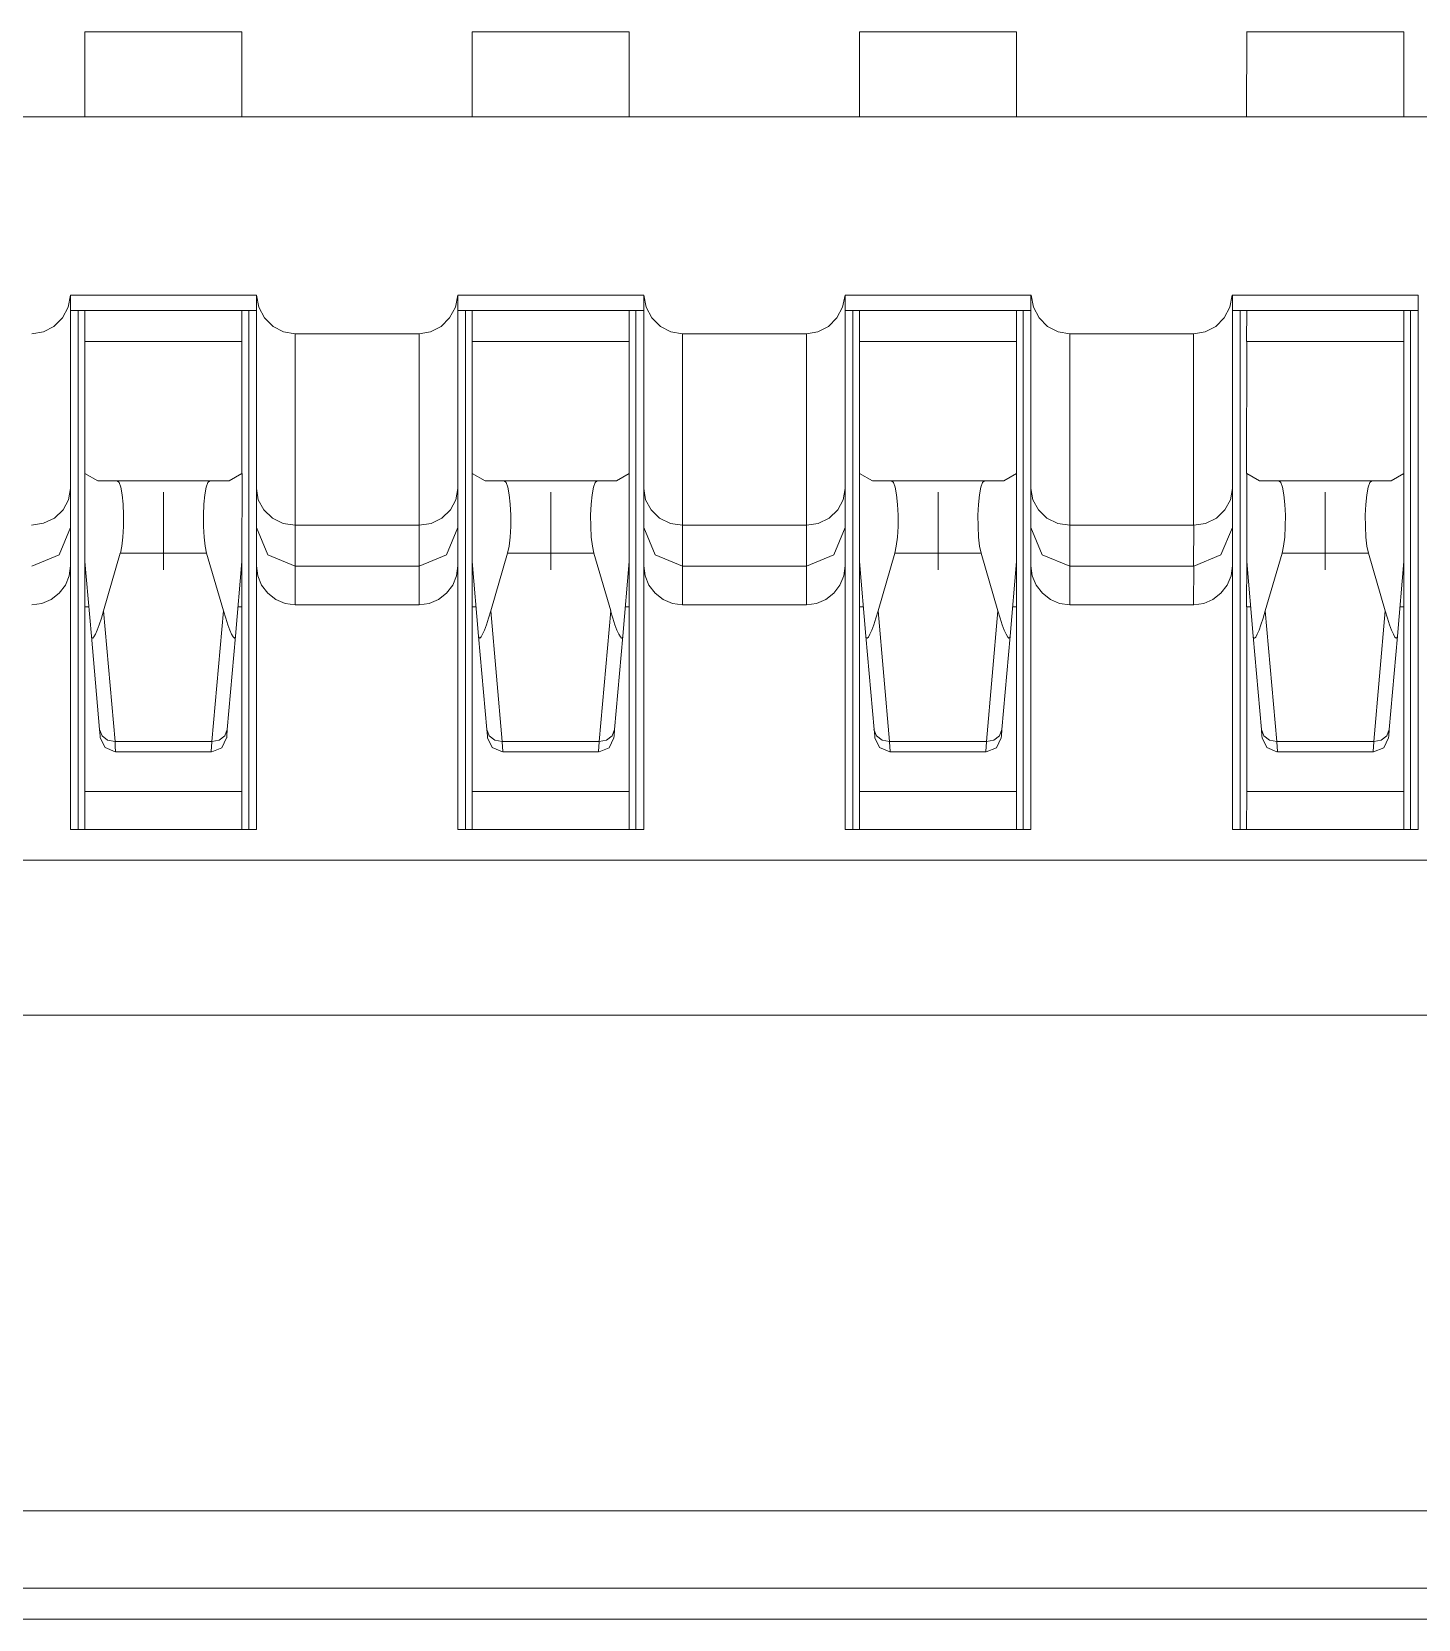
# Model space of a CAD drawing. Extents: x 88 to 882, y -532 to 166.
# Drawn here: x 326.93 to 356.77, y -143.27 to -109.1 of the extents above; entities that cross this region are included whole.
import ezdxf

# ---------------------------------------------------------------- set-up
doc = ezdxf.new("R2010")
doc.units = 0
doc.layers.add('Layer 1', color=7, linetype='BYLAYER', lineweight=5)

msp = doc.modelspace()

# ---------------------------------------------------------------- linework, layer by layer
at = {"layer": 'Layer 1'}
for p, q in [((328.07698, -109.1041), (331.458, -109.104)), ((328.07698, -110.93844), (328.077, -109.104)), ((331.45802, -110.93844), (331.458, -109.104)), ((336.40816, -110.93844), (336.409, -109.104)), ((336.409, -109.104), (339.792, -109.104)), ((339.79284, -110.93844), (339.792, -109.104)), ((344.74216, -109.1041), (348.126, -109.104)), ((344.74216, -110.93844), (344.743, -109.104)), ((348.12684, -110.93844), (348.126, -109.104)), ((353.07616, -109.10396), (356.46, -109.104)), ((353.07616, -110.93844), (353.077, -109.104)), ((356.46084, -110.93844), (356.46, -109.104)), ((383.52, -110.93887), (134.352, -110.938)), ((327.767229, -114.770783), (327.716429, -115.030427)), ((331.76846, -114.771445), (327.767, -114.771)), ((327.77, -118.934), (327.77, -114.771)), ((331.7689, -114.771), (331.769, -118.934)), ((331.822762, -115.030427), (331.76914, -114.770783)), ((336.10125, -114.770783), (336.05045, -115.030427)), ((336.1009, -118.934), (336.101, -114.771)), ((340.10246, -114.771445), (336.101, -114.771)), ((340.103, -114.771), (340.103, -118.934)), ((340.15396, -115.030427), (340.10316, -114.770783)), ((344.43527, -114.770783), (344.381648, -115.030427)), ((348.43646, -114.771445), (344.435, -114.771)), ((344.4353, -118.934), (344.435, -114.771)), ((348.4336, -114.771), (348.434, -118.934)), ((348.487981, -115.030427), (348.437181, -114.770783)), ((352.766471, -114.770783), (352.715671, -115.030427)), ((356.76764, -114.771445), (352.766, -114.771)), ((352.769, -118.93377), (352.769, -114.771)), ((356.7679, -114.771), (356.768, -118.934)), ((327.716429, -115.030427), (327.595074, -115.264671)), ((331.7689, -115.104), (327.77, -115.104)), ((327.9362, -115.1045), (327.936, -126.272)), ((328.07698, -115.77008), (328.077, -115.104)), ((331.45802, -115.770044), (331.458, -115.104)), ((331.6028, -115.1045), (331.602, -126.272)), ((331.944117, -115.264671), (331.822762, -115.030427)), ((336.05045, -115.030427), (335.926272, -115.264671)), ((340.1031, -115.104), (336.101, -115.104)), ((336.267, -115.1045), (336.268, -126.272)), ((336.409, -115.77), (336.409, -115.104)), ((339.79284, -115.770044), (339.792, -115.104)), ((339.9361, -115.1045), (339.936, -126.272)), ((340.278138, -115.264671), (340.15396, -115.030427)), ((344.381648, -115.030427), (344.260293, -115.264671)), ((348.4343, -115.104), (344.435, -115.104)), ((344.6014, -115.1045), (344.602, -126.272)), ((344.74216, -115.77008), (344.743, -115.104)), ((348.12684, -115.770044), (348.126, -115.104)), ((348.2672, -115.1045), (348.268, -126.272)), ((348.609336, -115.264671), (348.487981, -115.030427)), ((352.715671, -115.030427), (352.594316, -115.264671)), ((356.7679, -115.104), (352.769, -115.104)), ((352.9356, -115.1045), (352.936, -126.272)), ((353.07616, -115.77014), (353.077, -115.104)), ((356.46084, -115.770044), (356.46, -115.104)), ((356.6017, -115.1045), (356.602, -126.272)), ((327.41163, -115.448115), (327.185852, -115.563826)), ((327.595074, -115.264671), (327.41163, -115.448115)), ((332.127561, -115.448115), (331.944117, -115.264671)), ((332.353339, -115.563826), (332.127561, -115.448115)), ((335.742828, -115.448115), (335.51705, -115.563826)), ((335.926272, -115.264671), (335.742828, -115.448115)), ((340.461582, -115.448115), (340.278138, -115.264671)), ((340.68736, -115.563826), (340.461582, -115.448115)), ((344.076849, -115.448115), (343.851071, -115.563826)), ((344.260293, -115.264671), (344.076849, -115.448115)), ((348.79278, -115.448115), (348.609336, -115.264671)), ((349.018558, -115.563826), (348.79278, -115.448115)), ((352.410872, -115.448115), (352.185094, -115.563826)), ((352.594316, -115.264671), (352.410872, -115.448115)), ((327.185852, -115.563826), (326.934674, -115.603337)), ((328.07698, -118.61198), (328.077, -115.77)), ((328.077248, -115.76998), (331.458, -115.77)), ((331.45802, -118.61198), (331.458, -115.77)), ((332.601694, -115.603337), (332.353339, -115.563826)), ((332.601, -119.721), (332.601, -115.604)), ((332.60146, -115.603555), (335.268, -115.604)), ((335.2688, -115.604), (335.268, -119.721)), ((335.51705, -115.563826), (335.268695, -115.603337)), ((336.40843, -115.76998), (339.792, -115.77)), ((336.409, -118.612), (336.409, -115.77)), ((339.79284, -118.61198), (339.792, -115.77)), ((340.935715, -115.603337), (340.68736, -115.563826)), ((340.936, -119.721), (340.935, -115.604)), ((340.93546, -115.603555), (343.602, -115.604)), ((343.6022, -115.604), (343.602, -119.721)), ((343.851071, -115.563826), (343.602716, -115.603337)), ((344.74216, -118.61198), (344.743, -115.77)), ((344.742422, -115.76997), (348.126, -115.77)), ((348.12684, -118.61198), (348.126, -115.77)), ((349.269736, -115.603337), (349.018558, -115.563826)), ((349.2694, -119.721), (349.269, -115.604)), ((349.26946, -115.603555), (351.936, -115.604)), ((351.936, -115.60338), (351.936, -119.721)), ((352.185094, -115.563826), (351.936739, -115.603337)), ((353.07616, -118.61198), (353.077, -115.77)), ((353.076424, -115.76998), (356.46, -115.77)), ((356.46084, -118.61198), (356.46, -115.77)), ((328.077422, -118.611956), (328.077, -120.509)), ((328.354, -118.77), (328.077422, -118.611956)), ((328.771517, -118.76999), (328.354, -118.77)), ((328.771266, -118.77052), (330.764, -118.77)), ((328.812749, -118.806553), (328.773238, -118.769864)), ((328.849438, -118.908153), (328.812749, -118.806553)), ((328.880482, -119.06902), (328.849438, -118.908153)), ((330.689528, -118.908153), (330.661306, -119.06902)), ((330.726217, -118.806553), (330.689528, -118.908153)), ((330.765728, -118.769864), (330.726217, -118.806553)), ((331.181422, -118.770514), (330.764, -118.77)), ((331.458, -118.61247), (331.181422, -118.770514)), ((331.459, -118.61202), (331.458, -120.509)), ((336.688, -118.77), (336.4086, -118.611956)), ((336.4086, -118.611956), (336.409, -120.509)), ((337.102687, -118.76999), (336.688, -118.77)), ((337.144685, -118.806556), (337.102351, -118.769867)), ((337.103267, -118.77052), (339.098, -118.77)), ((337.181374, -118.908156), (337.144685, -118.806556)), ((337.209596, -119.069023), (337.181374, -118.908156)), ((339.021461, -118.908156), (338.993239, -119.069023)), ((339.05815, -118.806556), (339.021461, -118.908156)), ((339.097661, -118.769867), (339.05815, -118.806556)), ((339.515422, -118.770514), (339.098, -118.77)), ((339.792, -118.61247), (339.515422, -118.770514)), ((339.7926, -118.61202), (339.792, -120.509)), ((345.022, -118.77), (344.7426, -118.611956)), ((344.7426, -118.611956), (344.743, -120.509)), ((345.43669, -118.77), (345.022, -118.77)), ((345.43644, -118.7701), (347.432, -118.77)), ((345.479044, -118.807267), (345.436711, -118.770578)), ((345.515733, -118.908867), (345.479044, -118.807267)), ((347.39251, -118.807267), (347.355821, -118.908867)), ((347.432021, -118.770578), (347.39251, -118.807267)), ((347.849422, -118.770514), (347.432, -118.77)), ((348.126, -118.61247), (347.849422, -118.770514)), ((348.126838, -118.61247), (348.126, -120.509)), ((353.356, -118.77), (353.0766, -118.611956)), ((353.0766, -118.611956), (353.077, -120.509)), ((353.770687, -118.76999), (353.356, -118.77)), ((353.810486, -118.807277), (353.770975, -118.770588)), ((353.771267, -118.77052), (355.766, -118.77)), ((353.847175, -118.908877), (353.810486, -118.807277)), ((355.726774, -118.807277), (355.690085, -118.908877)), ((355.766285, -118.770588), (355.726774, -118.807277)), ((356.183422, -118.770514), (355.766, -118.77)), ((356.46, -118.61247), (356.183422, -118.770514)), ((356.461, -118.61206), (356.46, -120.509)), ((327.607016, -119.396692), (327.725549, -119.176559)), ((327.725549, -119.176559), (327.767882, -118.933848)), ((327.76991, -119.772), (327.77, -118.934)), ((328.900238, -119.275042), (328.880482, -119.06902)), ((329.768, -120.68389), (329.768, -119.016)), ((330.661306, -119.06902), (330.638728, -119.275042)), ((331.76889, -118.934), (331.769, -119.772)), ((331.769036, -118.934001), (331.808547, -119.176712)), ((331.808547, -119.176712), (331.92708, -119.396845)), ((335.943038, -119.396846), (336.061571, -119.176713)), ((336.061571, -119.176713), (336.101082, -118.934002)), ((336.1012, -119.772199), (336.101, -118.934)), ((337.232174, -119.275045), (337.209596, -119.069023)), ((338.102, -120.68389), (338.102, -119.016)), ((338.993239, -119.069023), (338.970661, -119.275045)), ((340.10281, -118.933801), (340.103, -119.772)), ((340.103422, -118.934003), (340.142933, -119.176714)), ((340.142933, -119.176714), (340.261466, -119.396847)), ((344.277268, -119.396845), (344.395801, -119.176712)), ((344.395801, -119.176712), (344.435312, -118.934001)), ((344.43511, -119.772), (344.435, -118.934)), ((345.543956, -119.069734), (345.515733, -118.908867)), ((345.566533, -119.275756), (345.543956, -119.069734)), ((346.436, -120.68389), (346.436, -119.016)), ((347.324777, -119.069734), (347.305021, -119.275756)), ((347.355821, -118.908867), (347.324777, -119.069734)), ((348.4341, -118.934), (348.434, -119.772)), ((348.434369, -118.933999), (348.476702, -119.17671)), ((348.476702, -119.17671), (348.595235, -119.396843)), ((352.60827, -119.396845), (352.726803, -119.176712)), ((352.726803, -119.176712), (352.769136, -118.934001)), ((352.7688, -119.772199), (352.769, -118.934)), ((353.878219, -119.069744), (353.847175, -118.908877)), ((353.897975, -119.275766), (353.878219, -119.069744)), ((354.767, -120.68389), (354.767, -119.016)), ((355.65904, -119.069744), (355.639285, -119.275766)), ((355.690085, -118.908877), (355.65904, -119.069744)), ((356.76798, -118.933801), (356.768, -119.772)), ((327.189328, -119.684559), (327.423572, -119.57167)), ((327.423572, -119.57167), (327.607016, -119.396692)), ((328.911527, -119.509286), (328.900238, -119.275042)), ((328.908705, -119.751997), (328.911527, -119.509286)), ((330.630261, -119.509286), (330.629, -119.752)), ((330.638728, -119.275042), (330.630261, -119.509286)), ((331.92708, -119.396845), (332.113347, -119.571823)), ((332.113347, -119.571823), (332.344769, -119.684712)), ((335.52535, -119.684713), (335.759594, -119.571824)), ((335.759594, -119.571824), (335.943038, -119.396846)), ((337.243463, -119.509289), (337.232174, -119.275045)), ((337.24064, -119.752), (337.243463, -119.509289)), ((338.970661, -119.275045), (338.959373, -119.509289)), ((338.959373, -119.509289), (338.962195, -119.752)), ((340.261466, -119.396847), (340.44491, -119.571825)), ((340.44491, -119.571825), (340.679154, -119.684714)), ((343.859579, -119.684712), (344.091001, -119.571823)), ((344.091001, -119.571823), (344.277268, -119.396845)), ((345.575, -119.51), (345.566533, -119.275756)), ((345.574654, -119.752), (345.575, -119.51)), ((347.305021, -119.275756), (347.293732, -119.51)), ((347.293732, -119.51), (347.296555, -119.752711)), ((348.595235, -119.396843), (348.778679, -119.571821)), ((348.778679, -119.571821), (349.010101, -119.68471)), ((352.193404, -119.684712), (352.424826, -119.571823)), ((352.424826, -119.571823), (352.60827, -119.396845)), ((353.909264, -119.51001), (353.897975, -119.275766)), ((353.906441, -119.752721), (353.909264, -119.51001)), ((355.639285, -119.275766), (355.627996, -119.51001)), ((355.627996, -119.51001), (355.630818, -119.752721)), ((326.932506, -119.721248), (327.189328, -119.684559)), ((327.77, -119.772), (327.52482, -120.360786)), ((327.7696, -120.598801), (327.77, -119.772)), ((328.897416, -119.980597), (328.908705, -119.751997)), ((330.629, -119.752), (330.643111, -119.9806)), ((332.012214, -120.361231), (331.768445, -119.772445)), ((331.769, -119.77209), (331.769, -120.599)), ((332.344769, -119.684712), (332.601591, -119.721401)), ((332.601, -120.605), (332.601, -119.721)), ((335.26798, -119.721), (332.601, -119.721)), ((335.26802, -119.721645), (335.268, -120.605)), ((335.268528, -119.721402), (335.52535, -119.684713)), ((336.101, -119.772), (335.857231, -120.360786)), ((336.1013, -120.599), (336.101, -119.772)), ((337.229351, -119.9806), (337.24064, -119.752)), ((338.962195, -119.752), (338.973484, -119.9806)), ((340.346214, -120.361231), (340.102445, -119.772445)), ((340.103, -119.77209), (340.103, -120.599)), ((340.679154, -119.684714), (340.935976, -119.721403)), ((340.935, -120.605), (340.935, -119.721)), ((343.60198, -119.721), (340.935, -119.721)), ((343.6028, -119.721645), (343.602, -120.605)), ((343.602757, -119.721401), (343.859579, -119.684712)), ((344.435, -119.772), (344.191231, -120.360786)), ((344.435, -120.598801), (344.435, -119.772)), ((345.560542, -119.9806), (345.574654, -119.752)), ((347.296555, -119.752711), (347.307843, -119.981311)), ((348.678803, -120.361231), (348.433623, -119.772445)), ((348.4342, -119.77209), (348.434, -120.599)), ((349.010101, -119.68471), (349.269745, -119.721399)), ((349.269, -120.605), (349.269, -119.721)), ((351.9368, -119.721), (349.269, -119.721)), ((351.9368, -119.721), (351.936, -120.605)), ((351.936582, -119.721401), (352.193404, -119.684712)), ((352.769, -119.772), (352.524172, -120.360786)), ((352.7693, -120.59891), (352.769, -119.772)), ((353.895152, -119.981321), (353.906441, -119.752721)), ((355.630818, -119.752721), (355.642107, -119.981321)), ((356.7683, -119.772), (356.768, -120.599)), ((328.840971, -120.32773), (328.874838, -120.178152)), ((328.874838, -120.178152), (328.897416, -119.980597)), ((330.643111, -119.9806), (330.665689, -120.178155)), ((330.665689, -120.178155), (330.696733, -120.327733)), ((337.172907, -120.327733), (337.203951, -120.178155)), ((337.203951, -120.178155), (337.229351, -119.9806)), ((338.973484, -119.9806), (338.998884, -120.178155)), ((338.998884, -120.178155), (339.029928, -120.327733)), ((345.50692, -120.327733), (345.537965, -120.178155)), ((345.537965, -120.178155), (345.560542, -119.9806)), ((347.307843, -119.981311), (347.330421, -120.178866)), ((347.330421, -120.178866), (347.364288, -120.328444)), ((353.84153, -120.328454), (353.872575, -120.178876)), ((353.872575, -120.178876), (353.895152, -119.981321)), ((355.642107, -119.981321), (355.664685, -120.178876)), ((355.664685, -120.178876), (355.695729, -120.328454)), ((327.52482, -120.360786), (326.934623, -120.604555)), ((327.742094, -120.815973), (327.770317, -120.598662)), ((327.76993, -126.27166), (327.77, -120.599)), ((328.077, -120.509), (328.218111, -122.11202)), ((328.077333, -121.479), (328.077, -120.509)), ((328.838999, -120.32838), (328.477755, -121.57016)), ((328.84, -120.32803), (330.696, -120.328)), ((331.057511, -121.56964), (330.696267, -120.32786)), ((331.319978, -122.1115), (331.458267, -120.50848)), ((331.458, -121.479), (331.458, -120.509)), ((331.76909, -126.27166), (331.769, -120.599)), ((331.769167, -120.598662), (331.79739, -120.815973)), ((332.601, -120.605), (332.012214, -120.361231)), ((332.601, -121.437), (332.601, -120.605)), ((332.60102, -120.605), (335.268, -120.605)), ((335.268, -120.604445), (335.268, -121.437)), ((335.857231, -120.360786), (335.268445, -120.604555)), ((336.073663, -120.815973), (336.101886, -120.598662)), ((336.1011, -126.27166), (336.101, -120.599)), ((336.408333, -121.479), (336.409, -120.509)), ((336.409, -120.509), (336.550111, -122.11202)), ((337.173822, -120.32838), (336.812578, -121.57016)), ((337.1736, -120.32803), (339.03, -120.328)), ((339.391511, -121.56964), (339.030267, -120.32786)), ((339.653978, -122.1115), (339.792267, -120.50848)), ((339.792, -121.479), (339.792, -120.509)), ((340.10302, -126.27166), (340.103, -120.599)), ((340.103848, -120.598663), (340.13207, -120.815974)), ((340.935, -120.605), (340.346214, -120.361231)), ((340.935, -121.437555), (340.935, -120.605)), ((340.9358, -120.605), (343.602, -120.605)), ((343.6024, -120.605), (343.602, -121.437)), ((344.191231, -120.360786), (343.602445, -120.604555)), ((344.407674, -120.815974), (344.435896, -120.598663)), ((344.43511, -126.27166), (344.435, -120.599)), ((344.742333, -121.479), (344.743, -120.509)), ((344.743, -120.509), (344.884111, -122.11202)), ((345.507822, -120.32838), (345.146578, -121.57016)), ((345.507, -120.32803), (347.364, -120.328)), ((347.725511, -121.56964), (347.364267, -120.32786)), ((347.985155, -122.1115), (348.126266, -120.50848)), ((348.126, -121.479), (348.126, -120.509)), ((348.43407, -126.27166), (348.434, -120.599)), ((348.434437, -120.598662), (348.462659, -120.815973)), ((349.269, -120.605), (348.678803, -120.361231)), ((349.27, -121.437555), (349.269, -120.605)), ((349.2698, -120.605), (351.936, -120.605)), ((351.9365, -120.605), (351.936, -121.437)), ((352.524172, -120.360786), (351.936445, -120.604555)), ((352.741432, -120.815973), (352.769654, -120.598662)), ((352.76902, -126.27166), (352.769, -120.599)), ((353.076333, -121.479), (353.077, -120.509)), ((353.077, -120.509), (353.218111, -122.11202)), ((353.841822, -120.32838), (353.477756, -121.57016)), ((353.842, -120.32803), (355.696, -120.328)), ((356.059511, -121.56964), (355.695445, -120.32786)), ((356.319156, -122.1115), (356.460267, -120.50848)), ((356.46, -121.479), (356.46, -120.509)), ((356.76807, -126.27166), (356.768, -120.599)), ((327.657428, -121.019173), (327.742094, -120.815973)), ((331.79739, -120.815973), (331.879234, -121.019173)), ((335.991819, -121.019173), (336.073663, -120.815973)), ((340.13207, -120.815974), (340.213914, -121.019174)), ((344.325829, -121.019174), (344.407674, -120.815974)), ((348.462659, -120.815973), (348.547326, -121.019173)), ((352.656766, -121.019173), (352.741432, -120.815973)), ((327.352629, -121.323972), (327.524784, -121.191328)), ((327.524784, -121.191328), (327.657428, -121.019173)), ((331.879234, -121.019173), (332.011878, -121.191328)), ((332.011878, -121.191328), (332.186856, -121.323972)), ((335.68702, -121.323972), (335.859175, -121.191328)), ((335.859175, -121.191328), (335.991819, -121.019173)), ((340.213914, -121.019174), (340.346558, -121.191329)), ((340.346558, -121.191329), (340.518713, -121.323973)), ((344.018207, -121.323973), (344.190362, -121.191329)), ((344.190362, -121.191329), (344.325829, -121.019174)), ((348.547326, -121.019173), (348.67997, -121.191328)), ((348.67997, -121.191328), (348.852125, -121.323972)), ((352.351967, -121.323972), (352.524122, -121.191328)), ((352.524122, -121.191328), (352.656766, -121.019173)), ((326.93494, -121.436861), (327.152251, -121.408639)), ((327.152251, -121.408639), (327.352629, -121.323972)), ((328.078, -125.45551), (328.077, -121.479)), ((328.077778, -121.47898), (328.162, -121.479)), ((328.479727, -121.569504), (328.43175, -121.727548)), ((328.726091, -124.38353), (328.477736, -121.56978)), ((331.057244, -121.56978), (330.811711, -124.38353)), ((331.107215, -121.727548), (331.059237, -121.569504)), ((331.37335, -121.479844), (331.458, -121.479)), ((331.45802, -125.45551), (331.458, -121.479)), ((332.186856, -121.323972), (332.387234, -121.408639)), ((332.387234, -121.408639), (332.601723, -121.436861)), ((332.6014, -121.43711), (335.268, -121.437)), ((335.269331, -121.436861), (335.486642, -121.408639)), ((335.486642, -121.408639), (335.68702, -121.323972)), ((336.408956, -121.47898), (336.493, -121.479)), ((336.409, -125.456), (336.409, -121.479)), ((336.811662, -121.569507), (336.763685, -121.727551)), ((337.057271, -124.38353), (336.811738, -121.56978)), ((339.391244, -121.56978), (339.145711, -124.38353)), ((339.43915, -121.727551), (339.391172, -121.569507)), ((339.711, -121.479844), (339.792, -121.479)), ((339.79284, -125.45551), (339.792, -121.479)), ((340.518713, -121.323973), (340.719091, -121.408639)), ((340.719091, -121.408639), (340.936402, -121.436862)), ((340.93545, -121.43711), (343.602, -121.437)), ((343.60334, -121.436861), (343.817829, -121.408639)), ((343.817829, -121.408639), (344.018207, -121.323973)), ((344.74216, -121.479844), (344.827, -121.479)), ((344.74217, -125.45551), (344.743, -121.479)), ((345.146028, -121.570224), (345.09805, -121.728268)), ((345.391269, -124.38353), (345.145736, -121.56978)), ((347.725244, -121.56978), (347.476889, -124.38353)), ((347.773515, -121.728268), (347.725537, -121.570224)), ((348.04213, -121.47898), (348.126, -121.479)), ((348.12684, -125.45551), (348.126, -121.479)), ((348.852125, -121.323972), (349.052503, -121.408639)), ((349.052503, -121.408639), (349.269814, -121.436861)), ((349.27, -121.437199), (351.936, -121.437)), ((351.9371, -121.436861), (352.151589, -121.408639)), ((352.151589, -121.408639), (352.351967, -121.323972)), ((353.076778, -121.47898), (353.161, -121.479)), ((353.077, -125.45551), (353.077, -121.479)), ((353.477463, -121.570228), (353.432308, -121.728272)), ((353.726091, -124.38353), (353.477736, -121.56978)), ((356.060066, -121.56978), (355.811711, -124.38353)), ((356.104949, -121.728272), (356.059793, -121.570228)), ((356.37618, -121.479844), (356.46, -121.479)), ((356.46084, -125.45551), (356.46, -121.479)), ((328.341439, -121.981548), (328.30475, -122.071859)), ((328.386594, -121.865837), (328.341439, -121.981548)), ((328.43175, -121.727548), (328.386594, -121.865837)), ((331.155193, -121.865837), (331.107215, -121.727548)), ((331.197526, -121.981548), (331.155193, -121.865837)), ((331.234215, -122.071859), (331.197526, -121.981548)), ((336.673374, -121.981551), (336.633863, -122.071862)), ((336.718529, -121.86584), (336.673374, -121.981551)), ((336.763685, -121.727551), (336.718529, -121.86584)), ((339.484306, -121.86584), (339.43915, -121.727551)), ((339.526639, -121.981551), (339.484306, -121.86584)), ((339.56615, -122.071862), (339.526639, -121.981551)), ((345.007739, -121.982268), (344.968228, -122.072579)), ((345.052895, -121.866557), (345.007739, -121.982268)), ((345.09805, -121.728268), (345.052895, -121.866557)), ((347.818671, -121.866557), (347.773515, -121.728268)), ((347.861004, -121.982268), (347.818671, -121.866557)), ((347.900515, -122.072579), (347.861004, -121.982268)), ((353.341997, -121.982272), (353.302486, -122.072583)), ((353.38433, -121.866561), (353.341997, -121.982272)), ((353.432308, -121.728272), (353.38433, -121.866561)), ((356.152927, -121.866561), (356.104949, -121.728272)), ((356.19526, -121.982272), (356.152927, -121.866561)), ((356.234771, -122.072583), (356.19526, -121.982272)), ((328.21836, -122.11151), (328.393338, -124.12375)), ((328.22855, -122.150881), (328.220083, -122.11137)), ((328.245483, -122.156526), (328.22855, -122.150881)), ((328.270883, -122.131126), (328.245483, -122.156526)), ((328.30475, -122.071859), (328.270883, -122.131126)), ((331.142178, -124.12375), (331.319978, -122.11151)), ((331.268082, -122.131126), (331.234215, -122.071859)), ((331.293482, -122.156526), (331.268082, -122.131126)), ((331.313237, -122.150881), (331.293482, -122.156526)), ((331.321704, -122.11137), (331.313237, -122.150881)), ((336.560485, -122.150884), (336.549196, -122.111373)), ((336.54954, -122.11151), (336.72734, -124.12375)), ((336.577418, -122.156529), (336.560485, -122.150884)), ((336.602818, -122.131129), (336.577418, -122.156529)), ((336.633863, -122.071862), (336.602818, -122.131129)), ((339.47618, -124.12375), (339.65398, -122.11151)), ((339.600017, -122.131129), (339.56615, -122.071862)), ((339.625417, -122.156529), (339.600017, -122.131129)), ((339.64235, -122.150884), (339.625417, -122.156529)), ((339.653639, -122.111373), (339.64235, -122.150884)), ((344.883536, -122.1115), (345.058514, -124.12374)), ((344.892028, -122.151601), (344.883561, -122.11209)), ((344.911784, -122.157246), (344.892028, -122.151601)), ((344.937184, -122.131846), (344.911784, -122.157246)), ((344.968228, -122.072579), (344.937184, -122.131846)), ((347.810174, -124.12374), (347.985152, -122.1115)), ((347.934382, -122.131846), (347.900515, -122.072579)), ((347.959782, -122.157246), (347.934382, -122.131846)), ((347.976715, -122.151601), (347.959782, -122.157246)), ((347.985182, -122.11209), (347.976715, -122.151601)), ((353.217535, -122.11151), (353.392513, -124.12375)), ((353.226286, -122.151605), (353.217819, -122.112094)), ((353.243219, -122.15725), (353.226286, -122.151605)), ((353.271441, -122.13185), (353.243219, -122.15725)), ((353.302486, -122.072583), (353.271441, -122.13185)), ((356.144177, -124.12375), (356.319155, -122.11151)), ((356.265815, -122.13185), (356.234771, -122.072583)), ((356.294038, -122.15725), (356.265815, -122.13185)), ((356.310971, -122.151605), (356.294038, -122.15725)), ((356.319438, -122.112094), (356.310971, -122.151605)), ((328.44719, -124.256304), (328.393568, -124.12366)), ((328.393804, -124.123616), (328.405093, -124.25626)), ((328.405093, -124.25626), (328.407916, -124.298593)), ((328.510983, -124.512983), (328.407267, -124.2992)), ((328.565723, -124.35226), (328.44719, -124.256304)), ((328.72659, -124.383304), (328.565723, -124.35226)), ((330.970253, -124.35226), (330.812209, -124.383304)), ((331.091608, -124.256304), (330.970253, -124.35226)), ((331.128, -124.299), (331.025342, -124.513842)), ((331.142408, -124.12366), (331.091608, -124.256304)), ((331.128533, -124.298593), (331.131356, -124.25626)), ((331.131356, -124.25626), (331.142644, -124.123616)), ((336.777092, -124.256554), (336.726292, -124.12391)), ((336.726998, -124.123623), (336.738287, -124.256267)), ((336.738287, -124.256267), (336.741109, -124.2986)), ((336.843925, -124.512983), (336.741267, -124.2992)), ((336.898447, -124.35251), (336.777092, -124.256554)), ((337.056491, -124.383554), (336.898447, -124.35251)), ((339.302977, -124.35251), (339.144933, -124.383554)), ((339.424332, -124.256554), (339.302977, -124.35251)), ((339.462, -124.299), (339.359342, -124.513842)), ((339.475132, -124.12391), (339.424332, -124.256554)), ((339.461729, -124.2986), (339.464551, -124.256267)), ((339.464551, -124.256267), (339.47584, -124.123623)), ((345.111104, -124.256554), (345.057482, -124.12391)), ((345.058544, -124.124337), (345.072655, -124.256981)), ((345.072655, -124.256981), (345.075477, -124.299314)), ((345.178394, -124.512983), (345.076089, -124.2992)), ((345.232459, -124.35251), (345.111104, -124.256554)), ((345.390503, -124.383554), (345.232459, -124.35251)), ((347.636987, -124.35251), (347.47612, -124.383554)), ((347.75552, -124.256554), (347.636987, -124.35251)), ((347.796, -124.299), (347.690872, -124.513842)), ((347.809142, -124.12391), (347.75552, -124.256554)), ((347.796093, -124.299314), (347.798915, -124.256981)), ((347.798915, -124.256981), (347.810204, -124.124337)), ((353.446094, -124.256554), (353.392472, -124.12391)), ((353.392802, -124.124337), (353.404091, -124.256981)), ((353.404091, -124.256981), (353.406914, -124.299314)), ((353.512042, -124.512983), (353.407267, -124.2992)), ((353.564627, -124.35251), (353.446094, -124.256554)), ((353.725494, -124.383554), (353.564627, -124.35251)), ((355.971981, -124.35251), (355.811114, -124.383554)), ((356.090514, -124.256554), (355.971981, -124.35251)), ((356.13, -124.299), (356.024872, -124.513842)), ((356.144136, -124.12391), (356.090514, -124.256554)), ((356.130351, -124.299314), (356.133174, -124.256981)), ((356.133174, -124.256981), (356.144462, -124.124337)), ((328.729, -124.604), (328.510983, -124.512983)), ((328.726091, -124.38353), (330.812, -124.384)), ((328.732192, -124.5048), (328.726548, -124.383445)), ((328.737837, -124.581), (328.732192, -124.5048)), ((328.740659, -124.6064), (328.737837, -124.581)), ((330.794778, -124.60637), (328.741, -124.606)), ((330.798061, -124.581), (330.795239, -124.6064)), ((330.803706, -124.5048), (330.798061, -124.581)), ((330.812172, -124.383445), (330.803706, -124.5048)), ((331.025342, -124.513842), (330.806267, -124.6038)), ((337.063, -124.604), (336.843925, -124.512983)), ((337.057271, -124.38353), (339.146, -124.384)), ((337.065817, -124.5048), (337.05735, -124.383445)), ((337.071461, -124.581), (337.065817, -124.5048)), ((337.074283, -124.6064), (337.071461, -124.581)), ((339.128778, -124.60637), (337.075, -124.606)), ((339.131679, -124.581), (339.128857, -124.6064)), ((339.137323, -124.5048), (339.131679, -124.581)), ((339.14579, -124.383445), (339.137323, -124.5048)), ((339.359342, -124.513842), (339.140267, -124.6038)), ((345.395, -124.604), (345.178394, -124.512983)), ((345.391269, -124.38353), (347.477, -124.384)), ((345.399829, -124.5048), (345.391362, -124.383445)), ((345.405473, -124.581), (345.399829, -124.5048)), ((345.408296, -124.6064), (345.405473, -124.581)), ((347.462778, -124.60637), (345.409, -124.606)), ((347.465698, -124.581), (347.462876, -124.6064)), ((347.471342, -124.5048), (347.465698, -124.581)), ((347.476987, -124.383445), (347.471342, -124.5048)), ((347.690872, -124.513842), (347.471445, -124.6038)), ((353.729, -124.604), (353.512042, -124.512983)), ((353.734356, -124.5048), (353.725889, -124.383445)), ((353.726091, -124.38353), (355.811, -124.384)), ((353.74, -124.581), (353.734356, -124.5048)), ((353.7396, -124.606), (353.74, -124.581)), ((355.796778, -124.60637), (353.74, -124.606)), ((355.797509, -124.581), (355.797, -124.606)), ((355.803154, -124.5048), (355.797509, -124.581)), ((355.81162, -124.383445), (355.803154, -124.5048)), ((356.024872, -124.513842), (355.805445, -124.6038)), ((328.07698, -126.27197), (328.077, -125.456)), ((328.07727, -125.45644), (331.458, -125.456)), ((331.45802, -126.271622), (331.458, -125.456)), ((336.40816, -126.27197), (336.409, -125.456)), ((336.40845, -125.45644), (339.792, -125.456)), ((339.79284, -126.271622), (339.792, -125.456)), ((344.74227, -125.45644), (348.126, -125.456)), ((344.743, -126.27197), (344.743, -125.456)), ((348.12684, -126.271622), (348.126, -125.456)), ((353.07616, -126.27197), (353.077, -125.456)), ((353.07627, -125.45644), (356.46, -125.456)), ((356.46084, -126.271622), (356.46, -125.456)), ((331.76889, -126.272), (327.77, -126.272)), ((340.10289, -126.272), (336.101, -126.272)), ((348.43407, -126.272), (344.435, -126.272)), ((356.76807, -126.272), (352.769, -126.272)), ((392.351, -126.938), (125.518, -126.938)), ((123.518, -130.271), (394.352, -130.271)), ((425.6023, -140.9386), (92.2691, -140.939)), ((88.935, -142.6041), (428.935, -142.604)), ((392.6019, -143.273), (125.269, -143.273))]:
    msp.add_line(p, q, dxfattribs=at)

doc.saveas('drawing.dxf')
